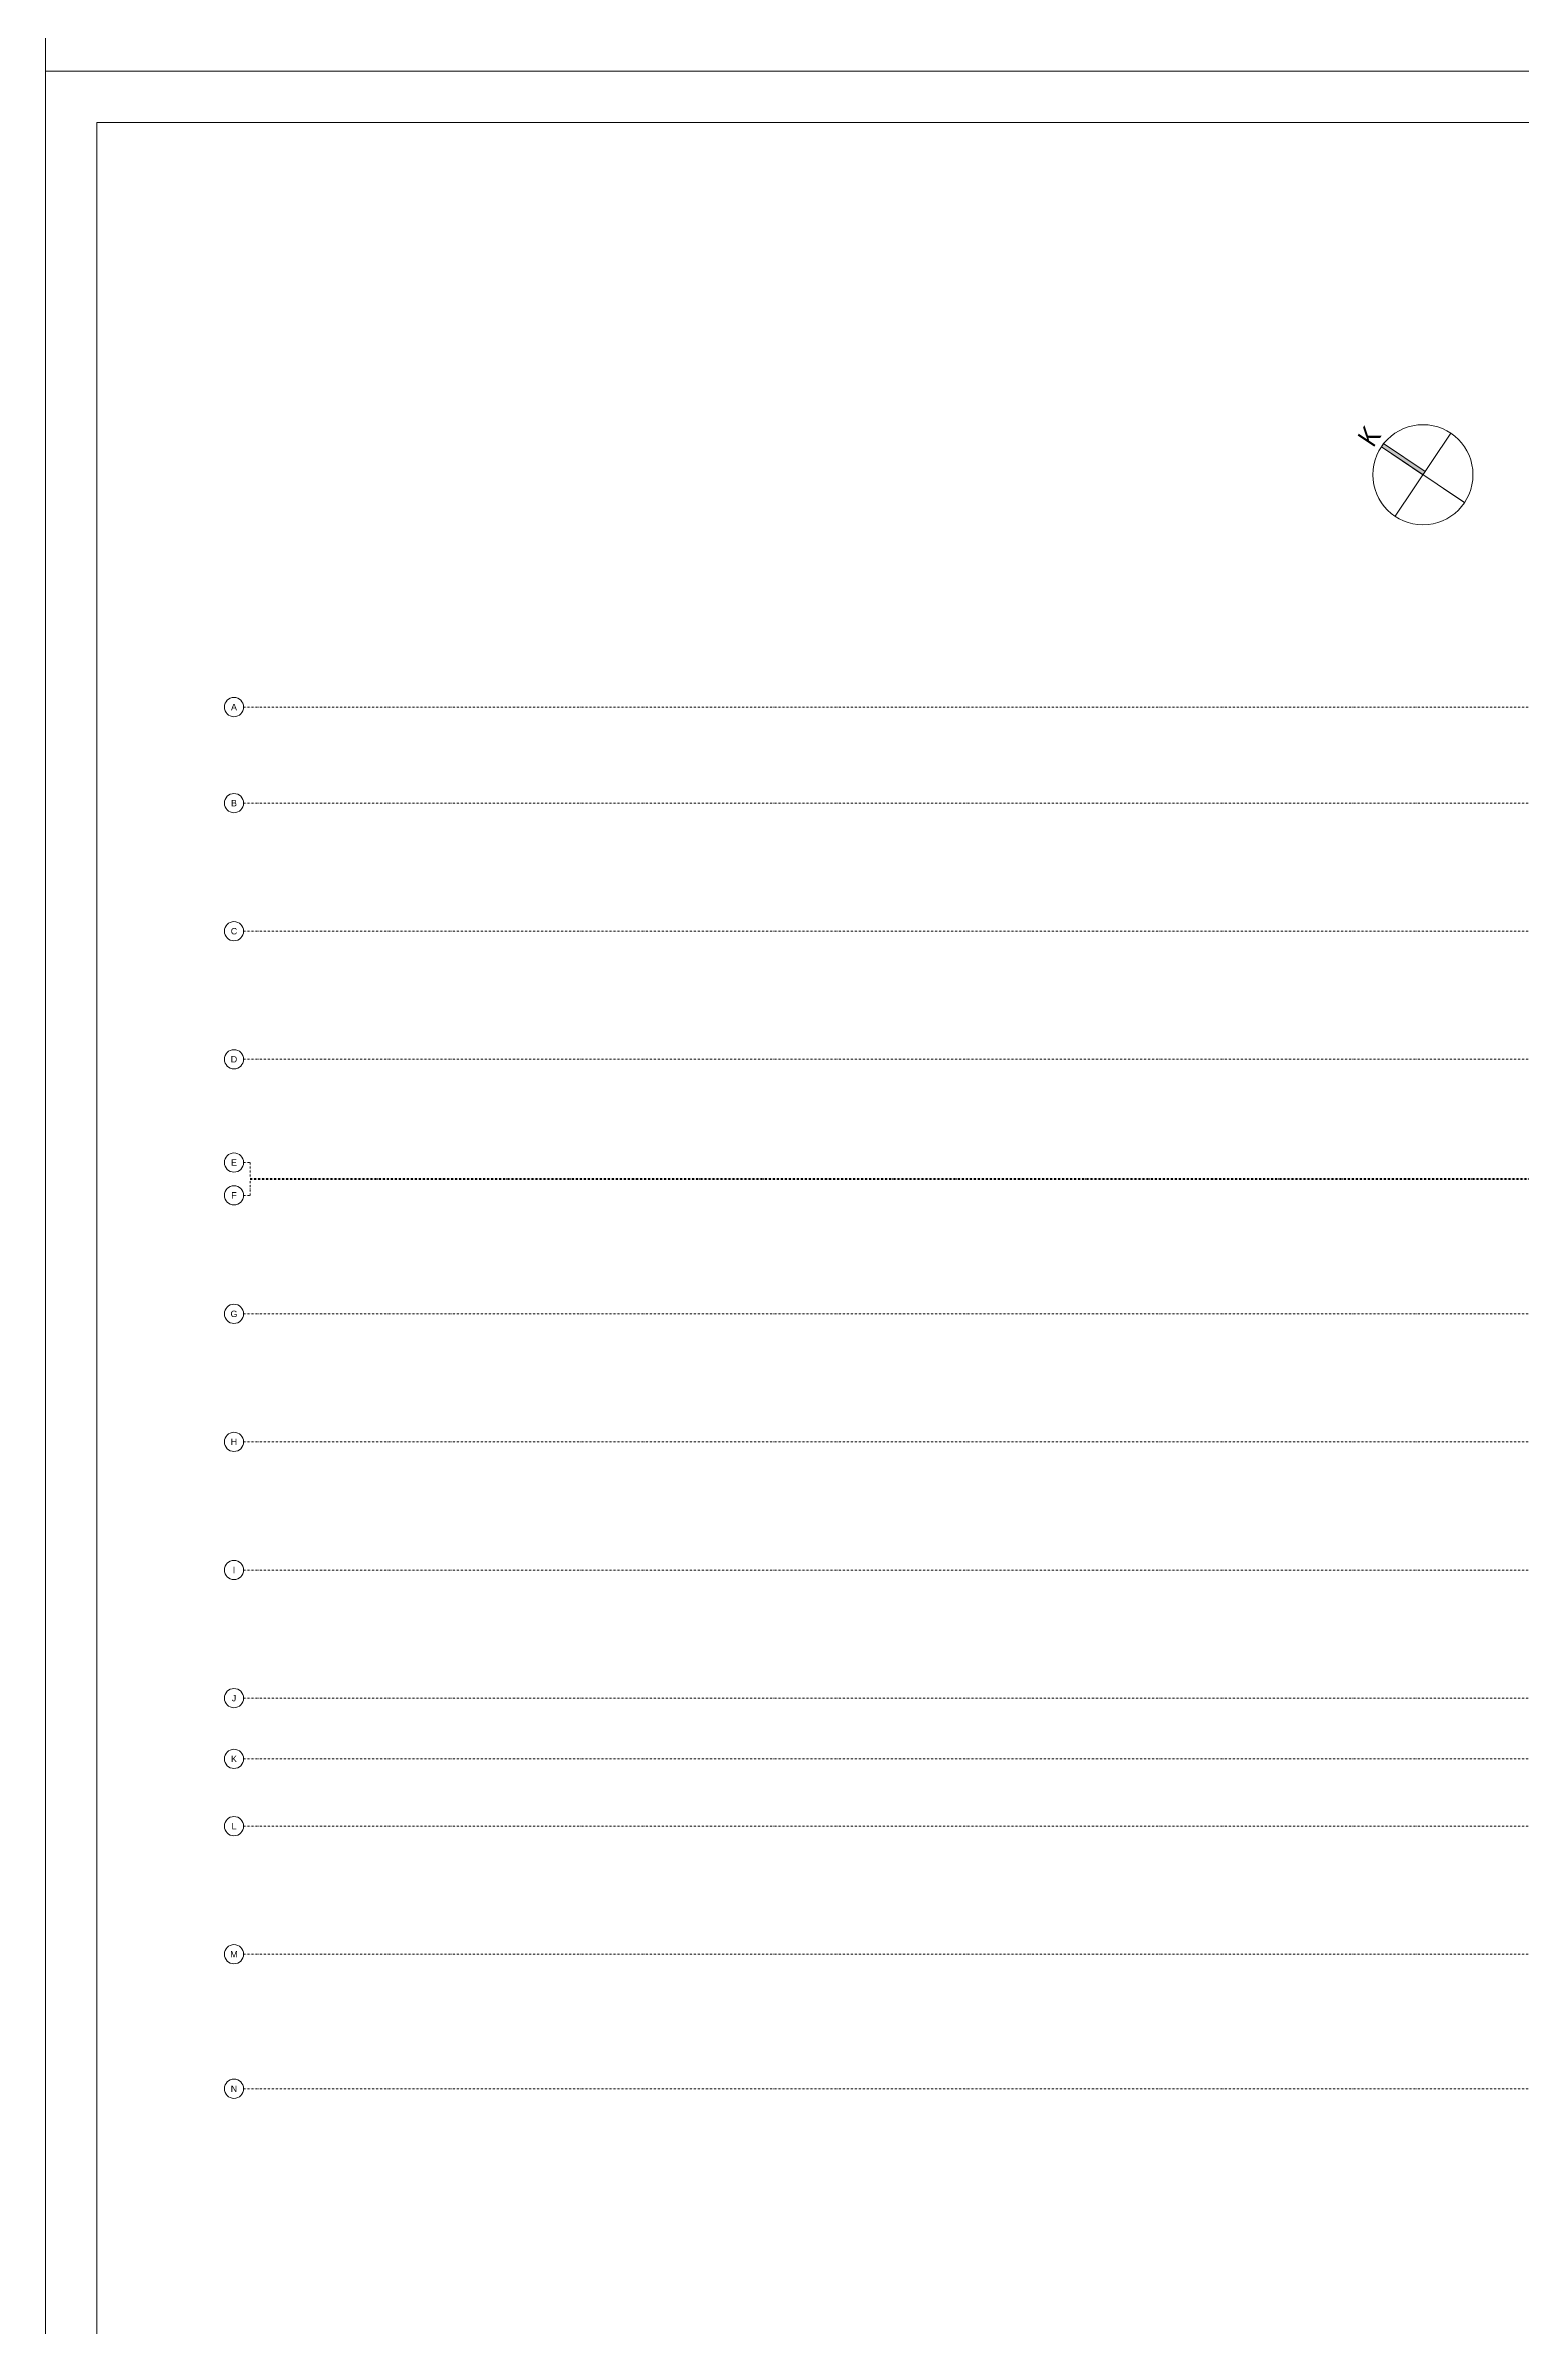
# Model space of a CAD drawing. Header units: metres. Extents: x -19121 to 152404, y -12107 to 46241.
# Drawn here: x -9841 to -629, y -1484 to 12761 of the extents above; entities that cross this region are included whole.
import ezdxf
from ezdxf.enums import TextEntityAlignment as Align

# ---------------------------------------------------------------- set-up
doc = ezdxf.new("R2010")
doc.units = ezdxf.units.M
doc.header["$LTSCALE"] = 50
doc.header["$MEASUREMENT"] = 0
doc.linetypes.add('DASHDOT2', pattern=[0.5, 0.25, -0.125, 0, -0.125])
doc.layers.get('0').update_dxf_attribs({"color": 9, "lineweight": 9})
for name, color, linetype, lineweight in [('03', 18, 'Continuous', 9), ('21', 9, 'Continuous', 9), ('24', 9, 'DASHDOT2', 9), ('40A', 9, 'Continuous', 9)]:
    doc.layers.add(name, color=color, linetype=linetype, lineweight=lineweight)
doc.styles.add('Arial', font='arial.ttf', dxfattribs={"height": 2.5})
doc.styles.add('MuuM_TEXT-STANDART', font='ARIALN.TTF')

# ---------------------------------------------------------------- blocks, each defined once
blk = doc.blocks.new('0_aks')
at = {"linetype": 'Continuous'}
blk.add_circle((0, 0), 3, dxfattribs=at)
at = {"style": 'Arial'}
blk.add_attdef('AKS', text='', height=2, dxfattribs=at).set_placement((0, 0), align=Align.MIDDLE_CENTER)
blk = doc.blocks.new('p-akslar_yeni')
at = {"layer": '24'}
for points in [[(-2190, 55), (6415, 55)], [(-2190, -545), (6415, -545)], [(-2190, -1345), (6415, -1345)], [(-2190, -2145), (6415, -2145)], [(-2190, -2790), (-2150, -2790), (-2150, -2890), (6415, -2890)], [(-2190, -2995), (-2150, -2995), (-2150, -2895), (6415, -2895)], [(-2190, -3735), (6415, -3735)], [(-2190, -4535), (6415, -4535)], [(-2190, -5335), (6415, -5335)], [(-2190, -6135), (6415, -6135)], [(-2190, -6515), (6415, -6515)], [(-2190, -6935), (6415, -6935)], [(-2190, -7735), (6415, -7735)], [(-2190, -8575), (6415, -8575)]]:
    blk.add_lwpolyline(points, dxfattribs=at)
at = {"layer": '21', "xscale": 20, "yscale": 20, "zscale": 20}
for p, values in [((-2250, 55), {'AKS': 'A'}), ((-2250, -545), {'AKS': 'B'}), ((-2250, -1345), {'AKS': 'C'}), ((-2250, -2145), {'AKS': 'D'}), ((-2250, -2790), {'AKS': 'E'}), ((-2250, -2995), {'AKS': 'F'}), ((-2250, -3735), {'AKS': 'G'}), ((-2250, -4535), {'AKS': 'H'}), ((-2250, -5335), {'AKS': 'I'}), ((-2250, -6135), {'AKS': 'J'}), ((-2250, -6515), {'AKS': 'K'}), ((-2250, -6935), {'AKS': 'L'}), ((-2250, -7735), {'AKS': 'M'}), ((-2250, -8575), {'AKS': 'N'})]:
    blk.add_blockref('0_aks', p, dxfattribs=at).add_auto_attribs(values)
blk = doc.blocks.new('0_northarrow')
blk.add_hatch(color=256).paths.add_polyline_path([(0, 6.25), (0.5, 6.25), (0.5, 0), (0, 0)])
for points in [[(0, 6.25), (0, -6.25), (0, -3.125)], [(6.25, 0), (-6.25, 0)]]:
    blk.add_lwpolyline(points)
blk.add_lwpolyline([(0, 6.25), (0.5, 6.25), (0.5, 0), (0, 0)], close=True)
blk.add_circle((0, 0), 6.25)
at = {"style": 'MuuM_TEXT-STANDART'}
blk.add_attdef('YON', text='', height=2.5, dxfattribs=at).set_placement((0.25, 6.25), align=Align.BOTTOM_CENTER)

msp = doc.modelspace()

# ---------------------------------------------------------------- linework, layer by layer
at = {"layer": '40A'}
for points in [[(18159, 12601), (-9841, 12601), (-9841, 29421), (18159, 29421)], [(18159, -4219), (-9841, -4219), (-9841, 12601), (18159, 12601)], [(-9521, 12281), (16000, 12281), (16000, -3899), (-9521, -3899)], [(-9521, 12281), (16000, 12281), (16000, -3899), (-9521, -3899)]]:
    msp.add_lwpolyline(points, close=True, dxfattribs=at)

# ---------------------------------------------------------------- block references
at = {"layer": '03', "xscale": 50, "yscale": 50, "zscale": 50, "rotation": 56.16995289581835}
msp.add_blockref('0_northarrow', (-1243, 10081), dxfattribs=at).add_auto_attribs({'YON': 'K'})
at = {"layer": '24'}
msp.add_blockref('p-akslar_yeni', (-6415, 8575), dxfattribs=at)

doc.saveas('drawing.dxf')
